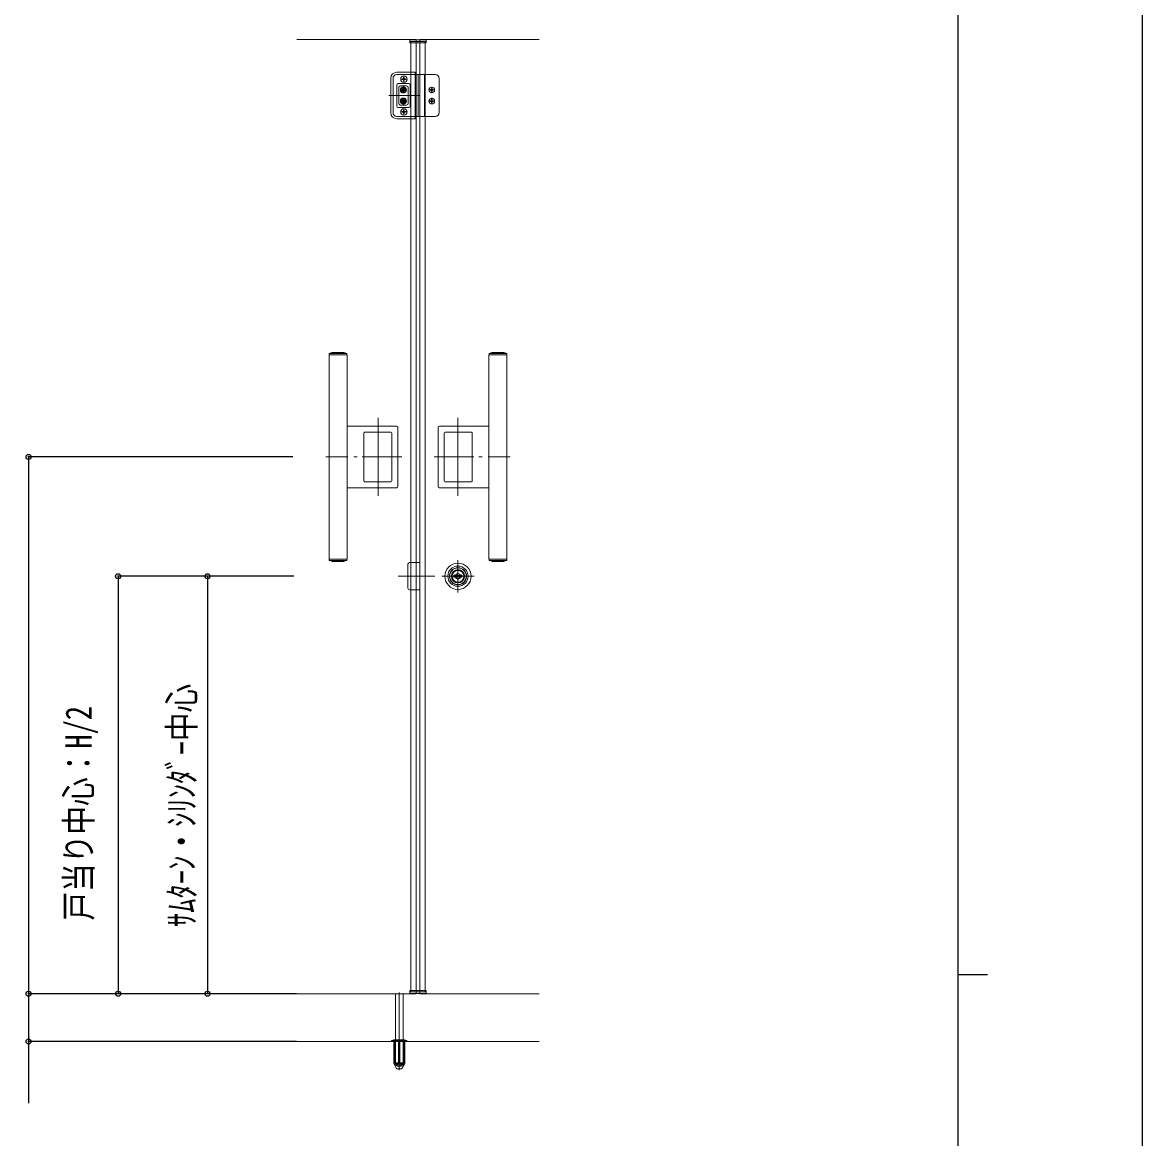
# Model space of a CAD drawing. Units: millimetres, scale not verified. Extents: x -4205 to 4205, y -2970 to 2970.
# Drawn here: x 2327 to 4205, y -150 to 1721 of the extents above; entities that cross this region are included whole.
import ezdxf
from ezdxf.enums import TextEntityAlignment as Align

# ---------------------------------------------------------------- set-up
doc = ezdxf.new("R2010")
doc.units = ezdxf.units.MM
doc.header["$LTSCALE"] = 12
doc.layers.add('0-4_YKK_A1', color=4, linetype='Continuous', lineweight=18)
doc.layers.add('0-5_YKK_D', color=6, linetype='Continuous')
doc.layers.add('0-6_YKK_ZWAK', color=7, linetype='Continuous')
doc.styles.add('ＭＳ ゴシック', font='')
doc.styles.get('ＭＳ ゴシック').set_extended_font_data('MS Gothic')

msp = doc.modelspace()

# ---------------------------------------------------------------- linework, layer by layer
at = {"layer": '0-4_YKK_A1'}
for p, q in [((2976.12, 1686.92), (2976.33, 1690.97)), ((3002.71, 1691.92), (2977.33, 1691.92)), ((3003.92, 1686.92), (3003.71, 1690.97)), ((2976.12, 1686.92), (3003.92, 1686.92)), ((2978.02, 1688.92), (3002.02, 1688.92)), ((2978.02, 1688.92), (2978.02, 1686.92)), ((2978.02, 1686.92), (2978.02, 97.92)), ((3002.02, 1688.92), (3002.02, 1686.92)), ((3002.02, 1686.92), (3002.02, 97.92)), ((2954.39, 1637.42), (2985.02, 1637.42)), ((2985.02, 1637.42), (2985.02, 1559.42)), ((2944.39, 1569.42), (2944.39, 1627.42)), ((2948.14, 1627.17), (2948.14, 1569.67)), ((2948.14, 1627.17), (2948.14, 1569.67)), ((2985.02, 1633.42), (2954.39, 1633.42)), ((2954.39, 1633.42), (3019.39, 1633.42)), ((2954.39, 1615.92), (2954.39, 1580.92)), ((2954.39, 1580.92), (2954.39, 1615.92)), ((2954.39, 1615.92), (2954.39, 1580.92)), ((2956.89, 1618.42), (2974.39, 1618.42)), ((2974.39, 1618.42), (2956.89, 1618.42)), ((2974.39, 1618.42), (2956.89, 1618.42)), ((2971.96, 1625.92), (2960.58, 1625.92)), ((2969.39, 1625.92), (2963.14, 1625.92)), ((2963.68, 1626.35), (2963.68, 1625.48)), ((2965.21, 1626.35), (2963.68, 1626.35)), ((2965.21, 1625.48), (2963.68, 1625.48)), ((2966.71, 1628.51), (2965.83, 1628.51)), ((2965.83, 1628.51), (2965.83, 1626.98)), ((2965.83, 1624.85), (2965.83, 1623.32)), ((2966.71, 1623.32), (2965.83, 1623.32)), ((2966.27, 1620.23), (2966.27, 1631.6)), ((2966.27, 1622.79), (2966.27, 1629.04)), ((2966.71, 1628.51), (2966.71, 1626.98)), ((2966.71, 1624.85), (2966.71, 1623.32)), ((2968.86, 1626.35), (2967.33, 1626.35)), ((2968.86, 1625.48), (2967.33, 1625.48)), ((2968.86, 1626.35), (2968.86, 1625.48)), ((2976.89, 1615.92), (2976.89, 1580.92)), ((2976.89, 1580.92), (2976.89, 1615.92)), ((2976.89, 1580.92), (2976.89, 1615.92)), ((2986.27, 1633.42), (2986.27, 1563.42)), ((2986.89, 1633.42), (2986.89, 1563.42)), ((2990.02, 1633.42), (2990.02, 1563.42)), ((3000.64, 1633.42), (3000.64, 1563.42)), ((3025.64, 1627.17), (3025.64, 1569.67)), ((2940.9, 1598.42), (2993.51, 1598.42)), ((2957.82, 1584.96), (2957.82, 1611.87)), ((2960.02, 1607.79), (2971.27, 1607.79)), ((2960.32, 1614.37), (2970.97, 1614.37)), ((2965.64, 1613.42), (2965.64, 1602.17)), ((2966.16, 1606.25), (2966.16, 1605.23)), ((2973.47, 1611.87), (2973.47, 1584.96)), ((3018.46, 1607.79), (3007.83, 1607.79)), ((3007.96, 1607.79), (3018.33, 1607.79)), ((3010.58, 1608.23), (3010.58, 1607.35)), ((3010.58, 1608.23), (3012.08, 1608.23)), ((3010.58, 1607.35), (3012.08, 1607.35)), ((3012.71, 1610.35), (3013.58, 1610.35)), ((3012.71, 1610.35), (3012.71, 1608.85)), ((3012.71, 1606.73), (3012.71, 1605.23)), ((3012.71, 1605.23), (3013.58, 1605.23)), ((3013.14, 1602.48), (3013.14, 1613.1)), ((3013.14, 1602.6), (3013.14, 1612.98)), ((3013.58, 1610.35), (3013.58, 1608.85)), ((3013.58, 1606.73), (3013.58, 1605.23)), ((3014.21, 1608.23), (3015.71, 1608.23)), ((3014.21, 1607.35), (3015.71, 1607.35)), ((3015.71, 1608.23), (3015.71, 1607.35)), ((2974.39, 1578.42), (2956.89, 1578.42)), ((2956.89, 1578.42), (2974.39, 1578.42)), ((2956.89, 1578.42), (2974.39, 1578.42)), ((2960.02, 1589.04), (2971.27, 1589.04)), ((2970.97, 1582.46), (2960.32, 1582.46)), ((2965.64, 1594.67), (2965.64, 1583.42)), ((2966.16, 1587.5), (2966.16, 1586.48)), ((3018.46, 1589.04), (3007.83, 1589.04)), ((3007.96, 1589.04), (3018.33, 1589.04)), ((3010.58, 1589.48), (3010.58, 1588.6)), ((3010.58, 1589.48), (3012.08, 1589.48)), ((3010.58, 1588.6), (3012.08, 1588.6)), ((3012.71, 1591.6), (3013.58, 1591.6)), ((3012.71, 1591.6), (3012.71, 1590.1)), ((3012.71, 1587.98), (3012.71, 1586.48)), ((3012.71, 1586.48), (3013.58, 1586.48)), ((3013.14, 1583.73), (3013.14, 1594.35)), ((3013.14, 1583.85), (3013.14, 1594.23)), ((3013.58, 1591.6), (3013.58, 1590.1)), ((3013.58, 1587.98), (3013.58, 1586.48)), ((3014.21, 1589.48), (3015.71, 1589.48)), ((3014.21, 1588.6), (3015.71, 1588.6)), ((3015.71, 1589.48), (3015.71, 1588.6)), ((2985.02, 1563.42), (2954.39, 1563.42)), ((3019.39, 1563.42), (2954.39, 1563.42)), ((2985.02, 1559.42), (2954.39, 1559.42)), ((2971.96, 1570.92), (2960.58, 1570.92)), ((2969.39, 1570.92), (2963.14, 1570.92)), ((2963.68, 1571.35), (2963.68, 1570.48)), ((2965.21, 1571.35), (2963.68, 1571.35)), ((2965.21, 1570.48), (2963.68, 1570.48)), ((2966.71, 1573.51), (2965.83, 1573.51)), ((2965.83, 1573.51), (2965.83, 1571.98)), ((2965.83, 1569.85), (2965.83, 1568.32)), ((2966.71, 1568.32), (2965.83, 1568.32)), ((2966.27, 1565.23), (2966.27, 1576.6)), ((2966.27, 1567.79), (2966.27, 1574.04)), ((2966.71, 1573.51), (2966.71, 1571.98)), ((2966.71, 1569.85), (2966.71, 1568.32)), ((2968.86, 1571.35), (2967.33, 1571.35)), ((2968.86, 1570.48), (2967.33, 1570.48)), ((2968.86, 1571.35), (2968.86, 1570.48)), ((2985.02, 1563.42), (2990.02, 1563.42)), ((2841.32, 1163.92), (2841.32, 1165.28)), ((2869.74, 1165.72), (2842.3, 1165.72)), ((2846.27, 1167.42), (2865.77, 1167.42)), ((2870.72, 1165.28), (2870.72, 1163.92)), ((3109.32, 1165.28), (3109.32, 1163.92)), ((3110.3, 1165.72), (3137.74, 1165.72)), ((3133.77, 1167.42), (3114.27, 1167.42)), ((3138.72, 1163.92), (3138.72, 1165.28)), ((2841.02, 1163.92), (2841.02, 820.92)), ((2841.02, 1163.92), (2843.02, 1163.92)), ((2843.02, 1163.92), (2871.02, 1163.92)), ((2871.02, 1163.92), (2871.02, 820.92)), ((3109.02, 1163.92), (3109.02, 820.92)), ((3137.02, 1163.92), (3109.02, 1163.92)), ((3139.02, 1163.92), (3137.02, 1163.92)), ((3139.02, 1163.92), (3139.02, 820.92)), ((2923.02, 1057.87), (2923.02, 927.07)), ((3057.02, 1057.87), (3057.02, 927.07)), ((2954.02, 1043.92), (2871.02, 1043.92)), ((2900.52, 1033.92), (2944.52, 1033.92)), ((2956.02, 942.92), (2956.02, 1041.92)), ((3024.02, 942.92), (3024.02, 1041.92)), ((3026.02, 1043.92), (3109.02, 1043.92)), ((3079.52, 1033.92), (3035.52, 1033.92)), ((2899.02, 1032.42), (2899.02, 952.42)), ((2946.02, 952.42), (2946.02, 1032.42)), ((3034.02, 952.42), (3034.02, 1032.42)), ((3081.02, 1032.42), (3081.02, 952.42)), ((2872.48, 992.42), (2835.52, 992.42)), ((2887.99, 992.42), (2882.25, 992.42)), ((2896.3, 992.42), (2963.13, 992.42)), ((3083.74, 992.42), (3016.91, 992.42)), ((3092.05, 992.42), (3097.79, 992.42)), ((3107.56, 992.42), (3144.52, 992.42)), ((2954.02, 940.92), (2871.02, 940.92)), ((2944.52, 950.92), (2900.52, 950.92)), ((3026.02, 940.92), (3109.02, 940.92)), ((3035.52, 950.92), (3079.52, 950.92)), ((2871.02, 820.92), (2841.02, 820.92)), ((2841.32, 819.55), (2841.32, 820.92)), ((2842.3, 819.11), (2869.74, 819.11)), ((2865.77, 817.42), (2846.27, 817.42)), ((2870.72, 820.92), (2870.72, 819.55)), ((2973.02, 812.44), (2973.02, 772.44)), ((3057.02, 765.42), (3057.02, 819.42)), ((3109.02, 820.92), (3139.02, 820.92)), ((3109.32, 820.92), (3109.32, 819.55)), ((3137.74, 819.11), (3110.3, 819.11)), ((3114.27, 817.42), (3133.77, 817.42)), ((3138.72, 819.55), (3138.72, 820.92)), ((2957.02, 792.44), (3018.02, 792.44)), ((3030.02, 792.42), (3084.02, 792.42)), ((3050.32, 790.77), (3050.32, 794.07)), ((3052.83, 794.07), (3050.32, 794.07)), ((3052.83, 790.77), (3050.32, 790.77)), ((3052.86, 791.48), (3052.86, 793.36)), ((3053.16, 793.66), (3053.81, 793.66)), ((3053.16, 791.18), (3053.81, 791.18)), ((3053.92, 793.69), (3054.11, 793.82)), ((3053.92, 791.14), (3054.11, 791.01)), ((3054.11, 793.82), (3055.17, 793.82)), ((3054.11, 791.01), (3055.17, 791.01)), ((3055.17, 793.82), (3055.27, 793.45)), ((3055.17, 791.01), (3055.33, 791.59)), ((3055.42, 793.45), (3055.27, 793.45)), ((3055.52, 791.74), (3055.71, 791.74)), ((3055.98, 792.55), (3055.7, 793.26)), ((3055.98, 791.38), (3055.9, 791.6)), ((3055.98, 791.38), (3057.13, 791.38)), ((3056.12, 792.46), (3056.35, 792.46)), ((3056.5, 792.58), (3056.61, 793.2)), ((3058.06, 793.45), (3056.91, 793.45)), ((3057.54, 792.25), (3057.43, 791.63)), ((3057.92, 792.38), (3057.69, 792.38)), ((3058.06, 793.45), (3058.14, 793.23)), ((3058.06, 792.28), (3058.34, 791.57)), ((3058.52, 793.1), (3058.33, 793.1)), ((3058.62, 791.38), (3058.77, 791.38)), ((3058.86, 793.82), (3058.71, 793.24)), ((3058.86, 791.01), (3058.77, 791.38)), ((3059.93, 793.82), (3058.86, 793.82)), ((3060.12, 793.69), (3059.93, 793.82)), ((3060.88, 793.66), (3060.23, 793.66)), ((3060.88, 791.18), (3060.23, 791.18)), ((3061.18, 791.48), (3061.18, 793.36)), ((3063.72, 794.07), (3061.21, 794.07)), ((3063.72, 790.77), (3061.21, 790.77)), ((3063.72, 790.77), (3063.72, 794.07)), ((2976.02, 769.44), (2993.02, 769.44)), ((2958.52, 94.42), (2958.52, -35.58)), ((2976.12, 97.92), (3003.92, 97.92)), ((2976.12, 97.92), (2976.33, 93.86)), ((2978.02, 95.92), (2978.02, 97.92)), ((2978.02, 95.92), (3002.02, 95.92)), ((3002.02, 95.92), (3002.02, 97.92)), ((3003.92, 97.92), (3003.71, 93.86)), ((2952.02, 15.42), (2952.02, 92.42)), ((2965.02, 15.42), (2965.02, 92.42)), ((3002.71, 92.92), (2977.33, 92.92)), ((2787.02, 12.42), (3193.02, 12.42)), ((2945.52, 13.26), (2945.52, 12.42)), ((2945.52, 12.42), (2971.52, 12.42)), ((2945.81, 13.96), (2971.23, 13.96)), ((2949.52, 15.42), (2946.18, 14.2)), ((2949.27, 12.42), (2949.27, -24.61)), ((2949.52, 15.42), (2967.52, 15.42)), ((2949.83, 12.42), (2949.83, -25.58)), ((2950.69, 15.42), (2951.19, 14.92)), ((2951.52, -22.65), (2951.19, 14.92)), ((2951.19, 14.92), (2965.85, 14.92)), ((2957.52, 12.42), (2957.52, -25.58)), ((2959.52, 12.42), (2959.52, -25.58)), ((2965.02, 15.42), (2965.02, -23.38)), ((2965.52, -22.65), (2965.85, 14.92)), ((2966.35, 15.42), (2965.85, 14.92)), ((2967.21, 12.42), (2967.21, -25.58)), ((2967.52, 15.42), (2970.86, 14.2)), ((2967.77, 12.42), (2967.77, -24.61)), ((2971.52, 13.26), (2971.52, 12.42)), ((2949.27, -24.61), (2954.16, -33.08)), ((2949.83, -25.58), (2957.52, -25.58)), ((2952.07, -23.7), (2952.07, -23.38)), ((2952.07, -23.7), (2964.97, -23.7)), ((2955.03, -33.58), (2962.01, -33.58)), ((2957.52, -24.61), (2959.52, -24.61)), ((2959.52, -25.58), (2967.21, -25.58)), ((2967.77, -24.61), (2962.88, -33.08)), ((2964.97, -23.38), (2964.97, -23.7))]:
    msp.add_line(p, q, dxfattribs=at)
for points in [[(2787.02, 1692.42), (2987.02, 1692.42), (2987.02, 92.42), (2787.02, 92.42)], [(3193.02, 1692.42), (2993.02, 1692.42), (2993.02, 92.42), (3193.02, 92.42)], [(2964.11, 1607.28), (2963.08, 1607.28), (2963.08, 1608.3), (2964.11, 1608.3)], [(2965.13, 1609.33), (2965.13, 1610.35), (2966.16, 1610.35), (2966.16, 1609.33)], [(2966.16, 1605.23), (2965.13, 1605.23), (2965.13, 1606.25)], [(2967.18, 1608.3), (2968.21, 1608.3), (2968.21, 1607.28), (2967.18, 1607.28)], [(2964.11, 1588.53), (2963.08, 1588.53), (2963.08, 1589.55), (2964.11, 1589.55)], [(2965.13, 1590.58), (2965.13, 1591.6), (2966.16, 1591.6), (2966.16, 1590.58)], [(2966.16, 1586.48), (2965.13, 1586.48), (2965.13, 1587.5)], [(2967.18, 1589.55), (2968.21, 1589.55), (2968.21, 1588.53), (2967.18, 1588.53)], [(2993.02, 769.44), (2993.02, 815.44), (2976.02, 815.44)], [(3060.12, 791.14), (3059.93, 791.01), (3058.86, 791.01)], [(2965.02, -23.38), (2952.02, -23.38), (2952.02, 15.42)]]:
    msp.add_lwpolyline(points, dxfattribs=at)
for centre, radius in [((2966.27, 1625.92), 5.31), ((2965.64, 1607.79), 5.12), ((2965.64, 1607.79), 4.38), ((2965.64, 1607.79), 2.81), ((3013.14, 1607.79), 4.69), ((2965.64, 1589.04), 5.12), ((2965.64, 1589.04), 4.38), ((2965.64, 1589.04), 2.81), ((3013.14, 1589.04), 4.69), ((2966.27, 1570.92), 5.31), ((3057.02, 792.42), 22), ((3057.02, 792.42), 17), ((3057.02, 792.42), 14.4), ((3057.02, 792.42), 14), ((3057.02, 792.42), 11.1), ((3057.02, 792.42), 10.9), ((3057.02, 792.42), 9.9), ((3057.02, 792.42), 4.3)]:
    msp.add_circle(centre, radius, dxfattribs=at)
for centre, radius, start, end in [((2977.33, 1690.92), 1, 90, 177), ((3002.71, 1690.92), 1, 3, 90), ((2954.39, 1627.42), 10, 90, 180), ((2954.39, 1627.17), 6.25, 90, 180), ((2954.39, 1627.17), 6.25, 90, 180), ((2954.39, 1627.17), 6.25, 90, 180), ((2956.89, 1615.92), 2.5, 90, 180), ((2956.89, 1615.92), 2.5, 90, 180), ((2956.89, 1615.92), 2.5, 90, 180), ((2956.89, 1615.92), 2.5, 90, 180), ((2965.21, 1626.98), 0.625, 270, 0), ((2965.21, 1624.85), 0.625, 0, 90), ((2967.33, 1626.98), 0.625, 180, 270), ((2967.33, 1624.85), 0.625, 90, 180), ((2974.39, 1615.92), 2.5, 0, 90), ((2974.39, 1615.92), 2.5, 0, 90), ((2974.39, 1615.92), 2.5, 0, 90), ((2974.39, 1615.92), 2.5, 0, 90), ((3019.39, 1627.17), 6.25, 0, 90), ((2964.11, 1609.33), 1.02, 270, 0), ((2964.11, 1606.25), 1.02, 0, 90), ((2967.18, 1609.33), 1.02, 180, 270), ((2967.18, 1606.25), 1.02, 90, 180), ((3012.08, 1608.85), 0.625, 270, 0), ((3012.08, 1606.73), 0.625, 0, 90), ((3014.21, 1608.85), 0.625, 180, 270), ((3014.21, 1606.73), 0.625, 90, 180), ((2956.89, 1580.92), 2.5, 180, 270), ((2956.89, 1580.92), 2.5, 180, 270), ((2956.89, 1580.92), 2.5, 180, 270), ((2956.89, 1580.92), 2.5, 180, 270), ((2964.11, 1590.58), 1.02, 270, 0), ((2964.11, 1587.5), 1.02, 0, 90), ((2967.18, 1590.58), 1.02, 180, 270), ((2967.18, 1587.5), 1.02, 90, 180), ((2974.39, 1580.92), 2.5, 270, 0), ((2974.39, 1580.92), 2.5, 270, 0), ((2974.39, 1580.92), 2.5, 270, 0), ((2974.39, 1580.92), 2.5, 270, 0), ((3012.08, 1590.1), 0.625, 270, 0), ((3012.08, 1587.98), 0.625, 0, 90), ((3014.21, 1590.1), 0.625, 180, 270), ((3014.21, 1587.98), 0.625, 90, 180), ((2954.39, 1569.42), 10, 180, 270), ((2954.39, 1569.67), 6.25, 180, 270), ((2954.39, 1569.67), 6.25, 180, 270), ((2954.39, 1569.67), 6.25, 180, 270), ((2965.21, 1571.98), 0.625, 270, 0), ((2965.21, 1569.85), 0.625, 0, 90), ((2967.33, 1571.98), 0.625, 180, 270), ((2967.33, 1569.85), 0.625, 90, 180), ((3019.39, 1569.67), 6.25, 270, 0), ((2842.12, 1165.28), 0.8, 110.76843, 180), ((2856.02, 1128.63), 40, 104.21682, 110.76843), ((2846.27, 1167.12), 0.3, 90, 104.21682), ((2846.27, 1167.12), 0.3, 61.29529, 90), ((2856.02, 1184.92), 20, 241.29529, 250.4307), ((2849.42, 1166.36), 0.3, 250.4307, 279.9206), ((2856.02, 1128.63), 38, 80.0794, 99.9206), ((2862.62, 1166.36), 0.3, 260.0794, 289.5693), ((2856.02, 1184.92), 20, 289.5693, 298.70471), ((2865.77, 1167.12), 0.3, 90, 118.70471), ((2865.77, 1167.12), 0.3, 75.78318, 90), ((2856.02, 1128.63), 40, 69.23157, 75.78318), ((2869.92, 1165.28), 0.8, 0, 69.23157), ((3110.12, 1165.28), 0.8, 110.76843, 180), ((3124.02, 1128.63), 40, 104.21682, 110.76843), ((3114.27, 1167.12), 0.3, 90, 104.21682), ((3114.27, 1167.12), 0.3, 61.29529, 90), ((3124.02, 1184.92), 20, 241.29529, 250.4307), ((3117.42, 1166.36), 0.3, 250.4307, 279.9206), ((3124.02, 1128.63), 38, 80.0794, 99.9206), ((3130.62, 1166.36), 0.3, 260.0794, 289.5693), ((3124.02, 1184.92), 20, 289.5693, 298.70471), ((3133.77, 1167.12), 0.3, 90, 118.70471), ((3133.77, 1167.12), 0.3, 75.78318, 90), ((3124.02, 1128.63), 40, 69.23157, 75.78318), ((3137.92, 1165.28), 0.8, 0, 69.23157), ((2900.52, 1032.42), 1.5, 90, 180), ((2900.52, 1032.42), 1.5, 90, 180), ((2944.52, 1032.42), 1.5, 0, 90), ((2944.52, 1032.42), 1.5, 0, 90), ((2954.02, 1041.92), 2, 0, 90), ((3026.02, 1041.92), 2, 90, 180), ((3035.52, 1032.42), 1.5, 90, 180), ((3035.52, 1032.42), 1.5, 90, 180), ((3079.52, 1032.42), 1.5, 0, 90), ((3079.52, 1032.42), 1.5, 0, 90), ((2900.52, 952.42), 1.5, 180, 270), ((2900.52, 952.42), 1.5, 180, 270), ((2944.52, 952.42), 1.5, 270, 0), ((2944.52, 952.42), 1.5, 270, 0), ((2954.02, 942.92), 2, 270, 0), ((3026.02, 942.92), 2, 180, 270), ((3035.52, 952.42), 1.5, 180, 270), ((3035.52, 952.42), 1.5, 180, 270), ((3079.52, 952.42), 1.5, 270, 0), ((3079.52, 952.42), 1.5, 270, 0), ((2842.12, 819.55), 0.8, 180, 249.23157), ((2856.02, 856.2), 40, 249.23157, 255.78318), ((2846.27, 817.72), 0.3, 255.78318, 270), ((2846.27, 817.72), 0.3, 270, 298.70471), ((2856.02, 799.91), 20, 109.5693, 118.70471), ((2849.42, 818.47), 0.3, 80.0794, 109.5693), ((2856.02, 856.2), 38, 260.0794, 279.9206), ((2862.62, 818.47), 0.3, 70.4307, 99.9206), ((2856.02, 799.91), 20, 61.29529, 70.4307), ((2865.77, 817.72), 0.3, 241.29529, 270), ((2865.77, 817.72), 0.3, 270, 284.21682), ((2856.02, 856.2), 40, 284.21682, 290.76843), ((2869.92, 819.55), 0.8, 290.76843, 0), ((2976.02, 812.44), 3, 90, 180), ((3110.12, 819.55), 0.8, 180, 249.23157), ((3124.02, 856.2), 40, 249.23157, 255.78318), ((3114.27, 817.72), 0.3, 255.78318, 270), ((3114.27, 817.72), 0.3, 270, 298.70471), ((3124.02, 799.91), 20, 109.5693, 118.70471), ((3117.42, 818.47), 0.3, 80.0794, 109.5693), ((3124.02, 856.2), 38, 260.0794, 279.9206), ((3130.62, 818.47), 0.3, 70.4307, 99.9206), ((3124.02, 799.91), 20, 61.29529, 70.4307), ((3133.77, 817.72), 0.3, 241.29529, 270), ((3133.77, 817.72), 0.3, 270, 284.21682), ((3124.02, 856.2), 40, 284.21682, 290.76843), ((3137.92, 819.55), 0.8, 290.76843, 0), ((3057.02, 792.42), 5.65, 163.01998, 196.97968), ((3057.02, 792.42), 4.5, 21.51019, 158.48981), ((3057.02, 792.42), 4.5, 201.51019, 338.48981), ((3053.16, 793.36), 0.3, 90, 180), ((3053.16, 791.48), 0.3, 180, 270), ((3053.81, 793.86), 0.2, 270, 305), ((3053.81, 790.98), 0.2, 55, 90), ((3055.52, 791.54), 0.2, 90, 165), ((3055.42, 793.15), 0.3, 22, 90), ((3055.71, 791.54), 0.2, 20, 90), ((3056.12, 792.61), 0.15, 202, 270), ((3056.35, 792.61), 0.15, 270, 350), ((3056.91, 793.15), 0.3, 90, 170), ((3057.13, 791.68), 0.3, 270, 350), ((3057.69, 792.23), 0.15, 90, 170), ((3057.92, 792.23), 0.15, 22, 90), ((3058.33, 793.3), 0.2, 200, 270), ((3058.62, 791.68), 0.3, 202, 270), ((3058.52, 793.3), 0.2, 270, 345), ((3060.23, 793.86), 0.2, 235, 270), ((3060.23, 790.98), 0.2, 90, 125), ((3060.88, 793.36), 0.3, 0, 90), ((3060.88, 791.48), 0.3, 270, 0), ((3057.02, 792.42), 5.65, 343.02032, 16.98002), ((2976.02, 772.44), 3, 180, 270), ((2977.33, 93.92), 1, 183, 270), ((3002.71, 93.92), 1, 270, 357), ((2946.52, 13.26), 1, 110, 180), ((2970.52, 13.26), 1, 0, 70), ((2958.52, -22.58), 7, 180.5, 359.5), ((2958.52, -20.28), 7.3, 207.94179, 270), ((2955.03, -32.58), 1, 210, 270), ((2958.52, -20.28), 7.3, 270, 332.05821), ((2962.01, -32.58), 1, 270, 330)]:
    msp.add_arc(centre, radius, start, end, dxfattribs=at)
for centre, major_axis in [((2960.32, 1611.87), (-1.77, 1.77)), ((2970.97, 1611.87), (1.77, 1.77)), ((2960.32, 1584.96), (-1.77, -1.77)), ((2970.97, 1584.96), (1.77, -1.77))]:
    msp.add_ellipse(centre, major_axis=major_axis, ratio=0.999695, start_param=5.4979394, end_param=7.0684312, dxfattribs=at)
at = {"layer": '0-5_YKK_D'}
for p, q in [((2780.31, 992.42), (2336.02, 992.42)), ((2337.02, 992.42), (2337.02, 92.42)), ((2781.86, 792.42), (2486.02, 792.42)), ((2487.02, 792.42), (2487.02, 92.42)), ((2770.62, 792.42), (2636.02, 792.42)), ((2637.02, 792.42), (2637.02, 92.42)), ((2780.31, 92.42), (2336.02, 92.42)), ((2786.02, 92.42), (2336.02, 92.42)), ((2786.02, 92.42), (2486.02, 92.42)), ((2786.02, 92.42), (2636.02, 92.42)), ((2786.02, 12.42), (2336.02, 12.42))]:
    msp.add_line(p, q, dxfattribs=at)
msp.add_lwpolyline([(2337.02, 92.42), (2337.02, 12.42), (2337.02, -90.98)], dxfattribs=at)
for centre in [(2337.02, 992.42), (2487.02, 792.42), (2637.02, 792.42), (2337.02, 92.42), (2487.02, 92.42), (2637.02, 92.42), (2337.02, 12.42)]:
    msp.add_circle(centre, 4.25, dxfattribs=at)
at = {"layer": '0-6_YKK_ZWAK'}
for p, q in [((3895.02, 2775), (3895.02, -2525)), ((3895.02, 125), (3945.02, 125))]:
    msp.add_line(p, q, dxfattribs=at)
msp.add_lwpolyline([(-4205, -2970), (4205, -2970), (4205, 2970), (-4205, 2970)], close=True, dxfattribs=at)

# ---------------------------------------------------------------- texts
at = {"layer": '0-5_YKK_D', "style": 'ＭＳ ゴシック', "width": 0.8}
for s, p in [('ｻﾑﾀｰﾝ・ｼﾘﾝﾀﾞｰ中心', (2629.02, 204.02)), ('戸当り中心：H/2', (2456.02, 215.22))]:
    msp.add_text(s, height=43.99, rotation=90, dxfattribs=at).set_placement(p, align=Align.BOTTOM_LEFT)

doc.saveas('drawing.dxf')
